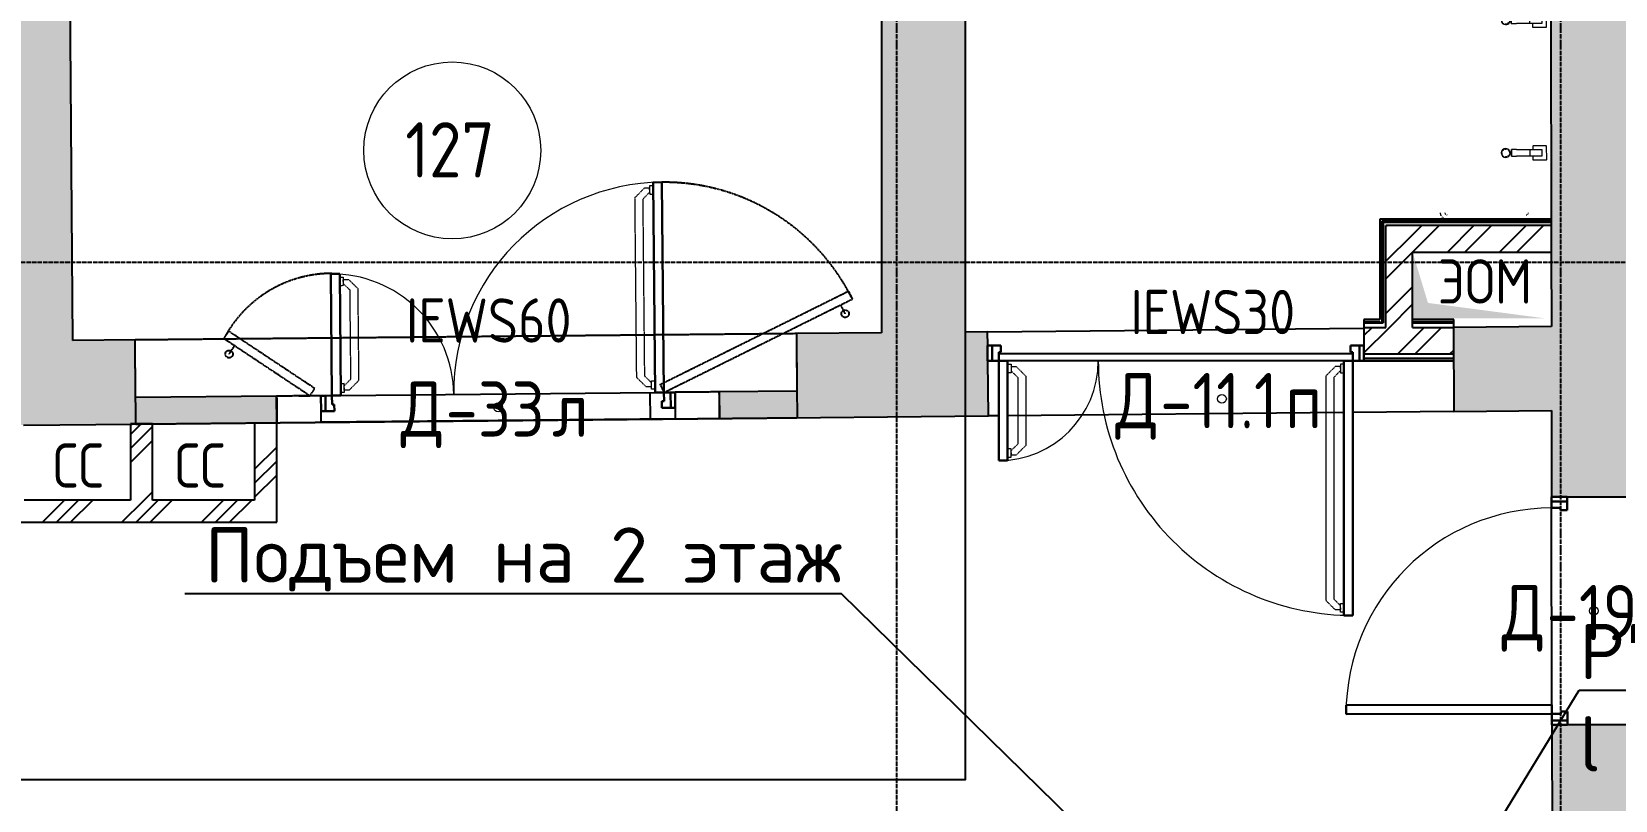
# Model space of a CAD drawing. Header units: millimetres. Extents: x -33838 to 476301, y -41806 to 120107.
# Drawn here: x 42501 to 49656, y 10824 to 14298 of the extents above; entities that cross this region are included whole.
import ezdxf
from ezdxf import colors
from ezdxf.entities.mleader import LeaderData, LeaderLine
from ezdxf.math import Vec2, Vec3

# ---------------------------------------------------------------- set-up
doc = ezdxf.new("R2010")
doc.units = ezdxf.units.MM
for name, pattern in [('ADSK_Линия сетки', [25, 20, -2.5, 0, -2.5]), ('ADSK_Сверху', [4.5, 3, -1.5]), ('ADSK_Снесено', [4.5, 3, -1.5]), ('ADSK_Штриховая_ш2 п1', [3, 2, -1])]:
    doc.linetypes.add(name, pattern=pattern)
for name, color, linetype, lineweight in [('Аннотация', 7, 'Continuous', 9), ('Двери', 251, 'Continuous', 18), ('Марки дверей', 7, 'Continuous', 20), ('Марки помещений', 7, 'Continuous', 20), ('Сантехника', 251, 'Continuous', 18), ('Узлы', 7, 'Continuous', 18)]:
    doc.layers.add(name, color=color, linetype=linetype, lineweight=lineweight)
for name, color, linetype, lineweight, true_color in [('Линии', 7, 'Continuous', 9, 0x00a600), ('Стены внутренние', 5, 'Continuous', 18, 0x0000ff), ('Стены штриховка', 5, 'Continuous', 18, 0x0000ff)]:
    doc.layers.add(name, color=color, linetype=linetype, lineweight=lineweight, true_color=true_color)
doc.styles.add('GOST Common_1', font='GOST Common_0.ttf', dxfattribs={"width": 0.9, "height": 200})
doc.styles.add('GOST Common_2', font='GOST Common_0.ttf', dxfattribs={"width": 0.9, "height": 250})
doc.styles.add('ISOCPEUR', font='isocpeur.ttf', dxfattribs={"height": 250})
pattern_1 = [(45, (0, 0), (-179.6051, 179.6051), []), (45, (63.5, 0), (0, 359.2102), []), (45, (-63.5, 0), (0, 359.2102), [])]
pattern_2 = [(45, (0, 0), (-117.8655, 117.8655), []), (45, (78.58, 0), (-117.8655, 117.8655), [])]

# ---------------------------------------------------------------- blocks, each defined once
blk = doc.blocks.new('AC_Дверь_Двупольная - Д-33л 1500х2200h 2-2309635-01 План 1-го этажа маркировочный')
at = {"layer": 'Двери', "lineweight": 30}
for p, q in [((750, 1010), (710, 1010)), ((710, 1010), (710, 60)), ((750, 60), (750, 1010)), ((-750, 610), (-710, 610)), ((-750, 60), (-750, 610)), ((-710, 610), (-710, 60)), ((-800, 60), (-780, 60)), ((-800, -10), (-800, 60)), ((-780, 60), (-750, 60)), ((-780, -10), (-780, 60)), ((-780, 60), (-780, -10)), ((-710, 60), (-750, 60)), ((-750, 60), (-750, 20)), ((-750, 20), (-740, 20)), ((-740, 20), (-740, -10)), ((710, 60), (750, 60)), ((750, 20), (740, 20)), ((740, 20), (740, -10)), ((780, 60), (750, 60)), ((750, 60), (750, 20)), ((780, -10), (780, 60)), ((800, 60), (780, 60)), ((780, 60), (780, -10)), ((800, -10), (800, 60)), ((-780, -10), (-800, -10)), ((-740, -10), (-780, -10)), ((740, -10), (780, -10)), ((780, -10), (800, -10))]:
    blk.add_line(p, q, dxfattribs=at)
at = {"layer": 'Двери', "linetype": 'ADSK_Сверху', "lineweight": 9}
for p, q in [((670.3, 984.5), (627.5, 941.7)), ((627.5, 128.4), (627.5, 941.7)), ((694, 965.7), (663.9, 935.6)), ((663.9, 134.4), (663.9, 935.6)), ((694, 984.5), (670.3, 984.5)), ((710, 995), (694, 995)), ((694, 995), (694, 956.5)), ((694, 975.8), (694, 984.5)), ((694, 956.5), (710, 956.5)), ((-710, 595), (-694, 595)), ((-694, 595), (-694, 556.5)), ((-694, 575.8), (-694, 584.5)), ((-694, 584.5), (-670.3, 584.5)), ((-670.3, 584.5), (-627.5, 541.7)), ((-694, 556.5), (-710, 556.5)), ((-694, 565.7), (-663.9, 535.6)), ((-663.9, 134.4), (-663.9, 535.6)), ((-627.5, 128.4), (-627.5, 541.7)), ((-694, 113.5), (-710, 113.5)), ((-710, 75), (-694, 75)), ((-694, 104.3), (-663.9, 134.4)), ((-694, 75), (-694, 113.5)), ((-694, 94.3), (-694, 85.6)), ((-694, 85.6), (-670.3, 85.6)), ((-670.3, 85.6), (-627.5, 128.4)), ((670.3, 85.6), (627.5, 128.4)), ((694, 104.3), (663.9, 134.4)), ((694, 85.6), (670.3, 85.6)), ((694, 75), (694, 113.5)), ((694, 113.5), (710, 113.5)), ((710, 75), (694, 75))]:
    blk.add_line(p, q, dxfattribs=at)
at = {"layer": 'Двери'}
for centre, radius, start, end in [((750, 60), 950, 90, 180), ((-750, 60), 550, 360, 90)]:
    blk.add_arc(centre, radius, start, end, dxfattribs=at)
blk = doc.blocks.new('AC_Дверь_Двупольная - Д-11_1п 1700х2200h-2039750-01 План 1-го этажа маркировочный')
at = {"layer": 'Двери', "lineweight": 30}
for p, q in [((-800, 1243.5), (-760, 1243.5)), ((-800, 93.5), (-800, 1243.5)), ((-760, 1243.5), (-760, 93.5)), ((800, 543.5), (760, 543.5)), ((760, 543.5), (760, 93.5)), ((800, 93.5), (800, 543.5)), ((-850, 93.5), (-830, 93.5)), ((-850, 23.5), (-850, 93.5)), ((-830, 93.5), (-800, 93.5)), ((-830, 23.5), (-830, 93.5)), ((-830, 93.5), (-830, 23.5)), ((-760, 93.5), (-800, 93.5)), ((-800, 93.5), (-800, 53.5)), ((760, 93.5), (800, 93.5)), ((830, 93.5), (800, 93.5)), ((800, 93.5), (800, 53.5)), ((830, 23.5), (830, 93.5)), ((850, 93.5), (830, 93.5)), ((830, 93.5), (830, 23.5)), ((850, 23.5), (850, 93.5)), ((-830, 23.5), (-850, 23.5)), ((-790, 23.5), (-830, 23.5)), ((-800, 53.5), (-790, 53.5)), ((-790, 53.5), (-790, 23.5)), ((800, 53.5), (790, 53.5)), ((790, 53.5), (790, 23.5)), ((790, 23.5), (830, 23.5)), ((830, 23.5), (850, 23.5))]:
    blk.add_line(p, q, dxfattribs=at)
at = {"layer": 'Двери', "linetype": 'ADSK_Сверху', "lineweight": 9}
for p, q in [((-760, 1228.5), (-744, 1228.5)), ((-744, 1228.5), (-744, 1190)), ((-744, 1209.3), (-744, 1218)), ((-744, 1218), (-720.3, 1218)), ((-720.3, 1218), (-677.5, 1175.2)), ((-744, 1190), (-760, 1190)), ((-744, 1199.2), (-713.9, 1169.1)), ((-713.9, 167.9), (-713.9, 1169.1)), ((-677.5, 161.9), (-677.5, 1175.2)), ((720.3, 518), (677.5, 475.2)), ((744, 518), (720.3, 518)), ((760, 528.5), (744, 528.5)), ((744, 528.5), (744, 490)), ((744, 509.3), (744, 518)), ((677.5, 161.9), (677.5, 475.2)), ((744, 499.2), (713.9, 469.1)), ((713.9, 167.9), (713.9, 469.1)), ((744, 490), (760, 490)), ((-744, 147), (-760, 147)), ((-744, 137.8), (-713.9, 167.9)), ((-744, 108.5), (-744, 147)), ((-720.3, 119.1), (-677.5, 161.9)), ((720.3, 119.1), (677.5, 161.9)), ((744, 137.8), (713.9, 167.9)), ((744, 108.5), (744, 147)), ((744, 147), (760, 147)), ((-760, 108.5), (-744, 108.5)), ((-744, 127.8), (-744, 119.1)), ((-744, 119.1), (-720.3, 119.1)), ((744, 119.1), (720.3, 119.1)), ((760, 108.5), (744, 108.5))]:
    blk.add_line(p, q, dxfattribs=at)
at = {"layer": 'Двери'}
for centre, radius, start, end in [((-800, 93.5), 1150, 360, 90), ((800, 93.5), 450, 90, 180)]:
    blk.add_arc(centre, radius, start, end, dxfattribs=at)
blk = doc.blocks.new('AC_Дверь_Однопольная - Д-19п 1030х2200h-V211-01 План 1-го этажа маркировочный')
at = {"layer": 'Двери', "lineweight": 30}
for p, q in [((-465, 1120), (-425, 1120)), ((-465, 190), (-465, 1120)), ((-425, 1120), (-425, 190)), ((-515, 190), (-495, 190)), ((-515, 120), (-515, 190)), ((-495, 190), (-465, 190)), ((-495, 120), (-495, 190)), ((-495, 190), (-495, 120)), ((-425, 190), (-465, 190)), ((-465, 190), (-465, 150)), ((-465, 150), (-455, 150)), ((-455, 150), (-455, 120)), ((455, 150), (465, 150)), ((455, 120), (455, 150)), ((465, 190), (495, 190)), ((465, 150), (465, 190)), ((495, 190), (495, 120)), ((495, 190), (515, 190)), ((495, 120), (495, 190)), ((515, 190), (515, 120)), ((-495, 120), (-515, 120)), ((-455, 120), (-495, 120)), ((495, 120), (455, 120)), ((515, 120), (495, 120))]:
    blk.add_line(p, q, dxfattribs=at)
at = {"layer": 'Двери'}
blk.add_arc((-465, 190), 930, 0, 90, dxfattribs=at)
blk = doc.blocks.new('Раковина с несколькими кранами - 6 кранов-2194230-01 План 1-го этажа маркировочный')
at = {"layer": 'Сантехника'}
for p, q in [((-1664.1, 633.1), (-1663.2, 633.9)), ((1918.1, 629.1), (1918.9, 628.2)), ((-1390, 319.1), (-1360, 319.1)), ((-1390, 319.1), (-1390, 296.1)), ((-1360, 319.1), (-1390, 319.1)), ((-1390, 236.5), (-1390, 296.1)), ((-1360, 296.1), (-1360, 319.1)), ((-1360, 296.1), (-1360, 236.5)), ((-790, 319.1), (-760, 319.1)), ((-790, 319.1), (-790, 296.1)), ((-760, 319.1), (-790, 319.1)), ((-790, 236.5), (-790, 296.1)), ((-760, 296.1), (-760, 319.1)), ((-760, 296.1), (-760, 236.5)), ((-190, 319.1), (-160, 319.1)), ((-190, 319.1), (-190, 296.1)), ((-160, 319.1), (-190, 319.1)), ((-190, 236.5), (-190, 296.1)), ((-160, 296.1), (-160, 319.1)), ((-160, 296.1), (-160, 236.5)), ((410, 319.1), (440, 319.1)), ((410, 319.1), (410, 296.1)), ((440, 319.1), (410, 319.1)), ((410, 236.5), (410, 296.1)), ((440, 296.1), (440, 319.1)), ((440, 296.1), (440, 236.5)), ((1010, 319.1), (1040, 319.1)), ((1010, 319.1), (1010, 296.1)), ((1040, 319.1), (1010, 319.1)), ((1010, 236.5), (1010, 296.1)), ((1040, 296.1), (1040, 319.1)), ((1040, 296.1), (1040, 236.5)), ((1610, 319.1), (1640, 319.1)), ((1610, 319.1), (1610, 296.1)), ((1640, 319.1), (1610, 319.1)), ((1610, 236.5), (1610, 296.1)), ((1640, 296.1), (1640, 319.1)), ((1640, 296.1), (1640, 236.5)), ((-1406.8, 221.2), (-1406.8, 161.6)), ((-1390, 223.1), (-1404.9, 223.1)), ((-1390, 201.5), (-1390, 236.5)), ((-1360, 236.5), (-1390, 236.5)), ((-1360, 236.5), (-1360, 201.5)), ((-1345.4, 223.1), (-1360, 223.1)), ((-1343.5, 161.6), (-1343.5, 221.2)), ((-806.8, 221.2), (-806.8, 161.6)), ((-790, 223.1), (-804.9, 223.1)), ((-790, 201.5), (-790, 236.5)), ((-760, 236.5), (-790, 236.5)), ((-760, 236.5), (-760, 201.5)), ((-745.4, 223.1), (-760, 223.1)), ((-743.5, 161.6), (-743.5, 221.2)), ((-206.8, 221.2), (-206.8, 161.6)), ((-190, 223.1), (-204.9, 223.1)), ((-190, 201.5), (-190, 236.5)), ((-160, 236.5), (-190, 236.5)), ((-160, 236.5), (-160, 201.5)), ((-145.4, 223.1), (-160, 223.1)), ((-143.5, 161.6), (-143.5, 221.2)), ((393.2, 221.2), (393.2, 161.6)), ((410, 223.1), (395.1, 223.1)), ((410, 201.5), (410, 236.5)), ((440, 236.5), (410, 236.5)), ((440, 236.5), (440, 201.5)), ((454.6, 223.1), (440, 223.1)), ((456.5, 161.6), (456.5, 221.2)), ((993.2, 221.2), (993.2, 161.6)), ((1010, 223.1), (995.1, 223.1)), ((1010, 201.5), (1010, 236.5)), ((1040, 236.5), (1010, 236.5)), ((1040, 236.5), (1040, 201.5)), ((1054.6, 223.1), (1040, 223.1)), ((1056.5, 161.6), (1056.5, 221.2)), ((1593.2, 221.2), (1593.2, 161.6)), ((1610, 223.1), (1595.1, 223.1)), ((1610, 201.5), (1610, 236.5)), ((1640, 236.5), (1610, 236.5)), ((1640, 236.5), (1640, 201.5)), ((1654.6, 223.1), (1640, 223.1)), ((1656.5, 161.6), (1656.5, 221.2)), ((-1405.3, 160.1), (-1345, 160.1)), ((-1390, 181.5), (-1390, 201.5)), ((-1360, 181.5), (-1390, 181.5)), ((-1360, 201.5), (-1360, 181.5)), ((-805.3, 160.1), (-745, 160.1)), ((-790, 181.5), (-790, 201.5)), ((-760, 181.5), (-790, 181.5)), ((-760, 201.5), (-760, 181.5)), ((-205.3, 160.1), (-145, 160.1)), ((-190, 181.5), (-190, 201.5)), ((-160, 181.5), (-190, 181.5)), ((-160, 201.5), (-160, 181.5)), ((394.7, 160.1), (455, 160.1)), ((410, 181.5), (410, 201.5)), ((440, 181.5), (410, 181.5)), ((440, 201.5), (440, 181.5)), ((994.7, 160.1), (1055, 160.1)), ((1010, 181.5), (1010, 201.5)), ((1040, 181.5), (1010, 181.5)), ((1040, 201.5), (1040, 181.5)), ((1594.7, 160.1), (1655, 160.1)), ((1610, 181.5), (1610, 201.5)), ((1640, 181.5), (1610, 181.5)), ((1640, 201.5), (1640, 181.5))]:
    blk.add_line(p, q, dxfattribs=at)
at = {"layer": 'Сантехника', "flags": 128}
for points in [[(-1673.5, 619.4), (-1673.1, 620.6), (-1672.6, 621.7), (-1672.1, 622.8), (-1671.6, 623.9)], [(-1670.4, 625.9), (-1669.8, 626.9), (-1669.1, 627.9), (-1668.3, 628.9), (-1667.6, 629.8)], [(-1658.1, 637), (-1657, 637.5), (-1655.9, 638), (-1654.7, 638.4)], [(-1652.4, 639.1), (-1651.3, 639.3), (-1650.1, 639.6), (-1648.9, 639.7), (-1647.7, 639.9), (-1646.5, 640), (-1645.3, 640), (-1645, 640)], [(1895, 640), (1896.2, 640), (1897.4, 639.9), (1898.6, 639.8), (1899.8, 639.6), (1901, 639.4), (1902.1, 639.1)], [(1904.4, 638.5), (1905.6, 638.1), (1906.7, 637.6), (1907.8, 637.1), (1908.9, 636.6)], [(1910.9, 635.4), (1911.9, 634.8), (1912.9, 634.1), (1913.9, 633.3), (1914.8, 632.6)], [(1922, 623.1), (1922.5, 622), (1923, 620.9), (1923.4, 619.7)], [(1924.1, 617.4), (1924.3, 616.3), (1924.6, 615.1), (1924.7, 613.9), (1924.9, 612.7), (1925, 611.5), (1925, 610.3), (1925, 610)]]:
    blk.add_lwpolyline(points, dxfattribs=at)
at = {"layer": 'Сантехника'}
for centre, radius, start, end in [((-1645, 610), 10, 167.95542, 180), ((-1645, 610), 10, 121.48025, 143.98408), ((-1645, 610), 10, 90, 103.6402), ((1895, 610), 10, 77.95542, 90), ((1895, 610), 10, 31.48025, 53.98408), ((1895, 610), 10, 0, 13.6402), ((-1375, 345), 20, 0, 180), ((-1375, 345), 18.2, 95.84531, 146.66266), ((-1375, 345), 18.2, 85.13096, 94.18327), ((-1375, 345), 18.2, 52.75928, 62.71908), ((-1375, 345), 18.2, 45, 49.4056), ((-775, 345), 20, 0, 180), ((-775, 345), 18.2, 95.84531, 146.66266), ((-775, 345), 18.2, 85.13096, 94.18327), ((-775, 345), 18.2, 52.75928, 62.71908), ((-775, 345), 18.2, 45, 49.4056), ((-175, 345), 20, 0, 180), ((-175, 345), 18.2, 95.84531, 146.66266), ((-175, 345), 18.2, 85.13096, 91.12531), ((-175, 345), 18.2, 52.75928, 62.71908), ((-175, 345), 18.2, 45, 49.4056), ((425, 345), 20, 0, 180), ((425, 345), 18.2, 99.61297, 146.66266), ((425, 345), 18.2, 85.13096, 94.18327), ((425, 345), 18.2, 52.75928, 62.71908), ((425, 345), 18.2, 45, 49.4056), ((1025, 345), 20, 0, 180), ((1025, 345), 18.2, 95.84531, 146.66266), ((1025, 345), 18.2, 85.13096, 94.18327), ((1025, 345), 18.2, 52.75928, 62.71908), ((1025, 345), 18.2, 45, 49.4056), ((1625, 345), 20, 0, 180), ((1625, 345), 18.2, 95.84531, 146.66266), ((1625, 345), 18.2, 85.13096, 94.18327), ((1625, 345), 18.2, 52.75928, 62.71908), ((1625, 345), 18.2, 45, 49.4056), ((-1375, 345), 20, 180, 360), ((-1375, 345), 18.2, 165.15778, 180), ((-1375, 345), 18.2, 180, 191.34075), ((-1375, 345), 16.3, 175.36727, 180), ((-1375, 345), 16.3, 175.36727, 180), ((-1375, 345), 16.3, 180, 198.62064), ((-1375, 345), 16.3, 180, 198.62064), ((-1375, 345), 18.2, 208.98332, 219.73377), ((-1375, 345), 16.3, 216.87489, 225), ((-1375, 345), 16.3, 216.87489, 225), ((-1375, 345), 18.2, 225, 229.4056), ((-1375, 345), 18.2, 232.75928, 242.71908), ((-1375, 345), 18.2, 265.13096, 274.18327), ((-1375, 345), 18.2, 275.84531, 326.66266), ((-1375, 345), 16.3, 36.87489, 45), ((-1375, 345), 16.3, 36.87489, 45), ((-1375, 345), 18.2, 28.98332, 39.73377), ((-1375, 345), 16.3, 0, 18.62064), ((-1375, 345), 16.3, 0, 18.62064), ((-1375, 345), 16.3, 355.36727, 360), ((-1375, 345), 16.3, 355.36727, 360), ((-1375, 345), 18.2, 345.15778, 360), ((-1375, 345), 18.2, 0, 11.34075), ((-775, 345), 20, 180, 360), ((-775, 345), 18.2, 165.15778, 180), ((-775, 345), 18.2, 180, 191.34075), ((-775, 345), 16.3, 175.36727, 180), ((-775, 345), 16.3, 175.36727, 180), ((-775, 345), 16.3, 180, 198.62064), ((-775, 345), 16.3, 180, 198.62064), ((-775, 345), 18.2, 208.98332, 219.73377), ((-775, 345), 16.3, 216.87489, 225), ((-775, 345), 16.3, 216.87489, 225), ((-775, 345), 18.2, 225, 229.4056), ((-775, 345), 18.2, 232.75928, 242.71908), ((-775, 345), 18.2, 265.13096, 274.18327), ((-775, 345), 18.2, 277.18253, 326.66266), ((-775, 345), 16.3, 36.87489, 45), ((-775, 345), 16.3, 36.87489, 45), ((-775, 345), 18.2, 28.98332, 39.73377), ((-775, 345), 16.3, 0, 18.62064), ((-775, 345), 16.3, 0, 18.62064), ((-775, 345), 16.3, 355.36727, 360), ((-775, 345), 16.3, 355.36727, 360), ((-775, 345), 18.2, 345.15778, 360), ((-775, 345), 18.2, 0, 11.34075), ((-175, 345), 20, 180, 360), ((-175, 345), 18.2, 165.15778, 180), ((-175, 345), 18.2, 180, 191.34075), ((-175, 345), 16.3, 175.36727, 180), ((-175, 345), 16.3, 175.36727, 180), ((-175, 345), 16.3, 180, 198.62064), ((-175, 345), 16.3, 180, 198.62064), ((-175, 345), 18.2, 208.98332, 219.73377), ((-175, 345), 16.3, 216.87489, 225), ((-175, 345), 16.3, 216.87489, 225), ((-175, 345), 18.2, 225, 229.4056), ((-175, 345), 18.2, 232.75928, 242.71908), ((-175, 345), 18.2, 268.6964, 274.18327), ((-175, 345), 18.2, 275.84531, 326.66266), ((-175, 345), 16.3, 36.87489, 45), ((-175, 345), 16.3, 36.87489, 45), ((-175, 345), 18.2, 28.98332, 39.73377), ((-175, 345), 16.3, 0, 18.62064), ((-175, 345), 16.3, 0, 18.62064), ((-175, 345), 16.3, 355.36727, 360), ((-175, 345), 16.3, 355.36727, 360), ((-175, 345), 18.2, 345.15778, 360), ((-175, 345), 18.2, 0, 11.34075), ((425, 345), 20, 180, 360), ((425, 345), 18.2, 165.15778, 180), ((425, 345), 18.2, 180, 191.34075), ((425, 345), 16.3, 175.36727, 180), ((425, 345), 16.3, 175.36727, 180), ((425, 345), 16.3, 180, 198.62064), ((425, 345), 16.3, 180, 198.62064), ((425, 345), 18.2, 208.98332, 219.73377), ((425, 345), 16.3, 216.87489, 225), ((425, 345), 16.3, 216.87489, 225), ((425, 345), 18.2, 225, 229.4056), ((425, 345), 18.2, 232.75928, 242.71908), ((425, 345), 18.2, 265.13096, 274.18327), ((425, 345), 18.2, 275.84531, 326.66266), ((425, 345), 16.3, 36.87489, 45), ((425, 345), 16.3, 36.87489, 45), ((425, 345), 18.2, 28.98332, 39.73377), ((425, 345), 16.3, 0, 18.62064), ((425, 345), 16.3, 0, 18.62064), ((425, 345), 16.3, 355.36727, 360), ((425, 345), 16.3, 355.36727, 360), ((425, 345), 18.2, 345.15778, 360), ((425, 345), 18.2, 0, 11.34075), ((1025, 345), 20, 180, 360), ((1025, 345), 18.2, 165.15778, 180), ((1025, 345), 18.2, 180, 191.34075), ((1025, 345), 16.3, 175.36727, 180), ((1025, 345), 16.3, 175.36727, 180), ((1025, 345), 16.3, 180, 198.62064), ((1025, 345), 16.3, 180, 198.62064), ((1025, 345), 18.2, 208.98332, 219.73377), ((1025, 345), 16.3, 216.87489, 225), ((1025, 345), 16.3, 216.87489, 225), ((1025, 345), 18.2, 225, 229.4056), ((1025, 345), 18.2, 232.75928, 242.71908), ((1025, 345), 18.2, 265.13096, 274.18327), ((1025, 345), 18.2, 275.84531, 326.66266), ((1025, 345), 16.3, 36.87489, 45), ((1025, 345), 16.3, 36.87489, 45), ((1025, 345), 18.2, 28.98332, 39.73377), ((1025, 345), 16.3, 0, 18.62064), ((1025, 345), 16.3, 0, 18.62064), ((1025, 345), 16.3, 355.36727, 360), ((1025, 345), 16.3, 355.36727, 360), ((1025, 345), 18.2, 345.15778, 360), ((1025, 345), 18.2, 0, 11.34075), ((1625, 345), 20, 180, 360), ((1625, 345), 18.2, 165.15778, 180), ((1625, 345), 18.2, 180, 191.34075), ((1625, 345), 16.3, 175.36727, 180), ((1625, 345), 16.3, 175.36727, 180), ((1625, 345), 16.3, 180, 198.62064), ((1625, 345), 16.3, 180, 198.62064), ((1625, 345), 18.2, 208.98332, 219.73377), ((1625, 345), 16.3, 216.87489, 225), ((1625, 345), 16.3, 216.87489, 225), ((1625, 345), 18.2, 225, 229.4056), ((1625, 345), 18.2, 232.75928, 242.71908), ((1625, 345), 18.2, 265.13096, 274.18327), ((1625, 345), 18.2, 275.84531, 326.66266), ((1625, 345), 16.3, 36.87489, 45), ((1625, 345), 16.3, 36.87489, 45), ((1625, 345), 18.2, 28.98332, 39.73377), ((1625, 345), 16.3, 0, 18.62064), ((1625, 345), 16.3, 0, 18.62064), ((1625, 345), 16.3, 355.36727, 360), ((1625, 345), 16.3, 355.36727, 360), ((1625, 345), 18.2, 345.15778, 360), ((1625, 345), 18.2, 0, 11.34075), ((-1645, 253.2), 10, 180, 193.6402), ((-1645, 253.2), 10, 218.26377, 233.98408), ((-1645, 253.2), 10, 257.95542, 270), ((-1404.9, 221.2), 1.87, 90, 180), ((-1404.9, 221.2), 1.87, 120, 150), ((-1404.9, 221.2), 1.87, 120, 150), ((-1404.9, 221.2), 1.87, 120, 150), ((-1345.4, 221.2), 1.87, 0, 90), ((-1345.4, 221.2), 1.87, 30, 60), ((-1345.4, 221.2), 1.87, 30, 60), ((-1345.4, 221.2), 1.87, 30, 60), ((-804.9, 221.2), 1.87, 90, 180), ((-804.9, 221.2), 1.87, 120, 150), ((-804.9, 221.2), 1.87, 120, 150), ((-804.9, 221.2), 1.87, 120, 150), ((-745.4, 221.2), 1.87, 0, 90), ((-745.4, 221.2), 1.87, 30, 60), ((-745.4, 221.2), 1.87, 30, 60), ((-745.4, 221.2), 1.87, 30, 60), ((-204.9, 221.2), 1.87, 90, 180), ((-204.9, 221.2), 1.87, 120, 150), ((-204.9, 221.2), 1.87, 120, 150), ((-204.9, 221.2), 1.87, 120, 150), ((-145.4, 221.2), 1.87, 0, 90), ((-145.4, 221.2), 1.87, 30, 60), ((-145.4, 221.2), 1.87, 30, 60), ((-145.4, 221.2), 1.87, 30, 60), ((395.1, 221.2), 1.87, 90, 180), ((395.1, 221.2), 1.87, 120, 150), ((395.1, 221.2), 1.87, 120, 150), ((395.1, 221.2), 1.87, 120, 150), ((454.6, 221.2), 1.87, 0, 90), ((454.6, 221.2), 1.87, 30, 60), ((454.6, 221.2), 1.87, 30, 60), ((454.6, 221.2), 1.87, 30, 60), ((995.1, 221.2), 1.87, 90, 180), ((995.1, 221.2), 1.87, 120, 150), ((995.1, 221.2), 1.87, 120, 150), ((995.1, 221.2), 1.87, 120, 150), ((1054.6, 221.2), 1.87, 0, 90), ((1054.6, 221.2), 1.87, 30, 60), ((1054.6, 221.2), 1.87, 30, 60), ((1054.6, 221.2), 1.87, 30, 60), ((1595.1, 221.2), 1.87, 90, 180), ((1595.1, 221.2), 1.87, 120, 150), ((1595.1, 221.2), 1.87, 120, 150), ((1595.1, 221.2), 1.87, 120, 150), ((1654.6, 221.2), 1.87, 0, 90), ((1654.6, 221.2), 1.87, 30, 60), ((1654.6, 221.2), 1.87, 30, 60), ((1654.6, 221.2), 1.87, 30, 60), ((1895, 253.2), 10, 270, 283.6402), ((1895, 253.2), 10, 301.48025, 323.98408), ((1895, 253.2), 10, 347.95542, 360), ((-1405.3, 161.6), 1.49, 180, 270), ((-1345, 161.6), 1.49, 270, 360), ((-805.3, 161.6), 1.49, 180, 270), ((-745, 161.6), 1.49, 270, 360), ((-205.3, 161.6), 1.49, 180, 270), ((-145, 161.6), 1.49, 270, 360), ((394.7, 161.6), 1.49, 180, 270), ((455, 161.6), 1.49, 270, 360), ((994.7, 161.6), 1.49, 180, 270), ((1055, 161.6), 1.49, 270, 360), ((1594.7, 161.6), 1.49, 180, 270), ((1655, 161.6), 1.49, 270, 360)]:
    blk.add_arc(centre, radius, start, end, dxfattribs=at)
blk = doc.blocks.new('ADSK_Марка_Помещение_ОдноЗначение - Номер-247393-01 План 1-го этажа маркировочный')
at = {"layer": 'Марки помещений'}
blk.add_circle((0, 0), 4, dxfattribs=at)
blk = doc.blocks.new('ADSK_Марка_Дверь - Марка типа и комментарии-2020407-01 План 1-го этажа маркировочный')
at = {"layer": 'Марки дверей', "lineweight": 9}
blk.add_circle((0, 0), 0.2, dxfattribs=at)

msp = doc.modelspace()

# ---------------------------------------------------------------- hatches: boundary and pattern name
at = {"layer": 'Стены внутренние', "lineweight": 25, "true_color": 0x636466}
for points in [[(42306.56883, 12898.09966), (42686.55222, 12901.74254), (42630.33859, 20425.47813), (42250.3492, 20422.63904), (42295.70789, 14351.74901)], [(46339.85223, 12936.76658), (46719.85223, 12940.40963), (46719.85223, 20395.02004), (46543.2121, 20395.83561), (46543.2121, 20424.05859), (46339.85223, 20424.05859), (46339.85223, 13592.30044)]]:
    msp.add_hatch(color=251, dxfattribs=at).paths.add_polyline_path(points)
h = msp.add_hatch(color=251, dxfattribs=at)
h.paths.add_polyline_path([(49671.05586, 9042.30207), (49752.5402, 9042.30207), (49749.54225, 11165.5676), (49369.54314, 11164.6745), (49372.53982, 9042.30207), (49551.60736, 9042.30207)])
h.paths.add_polyline_path([(49368.08833, 12195.03003), (49748.08795, 12195.56657), (49745.00205, 14381.12973), (49365.00242, 14380.59319), (49368.08833, 12195.12887)])
h.paths.add_polyline_path([(49363.71799, 15290.27958), (49743.71761, 15290.81612), (49741.70422, 16652.05643), (49361.79599, 16651.52001), (49363.35566, 15546.90195)])
h = msp.add_hatch(dxfattribs=at)
h.set_pattern_fill('FP_2', color=251, style=0, pattern_type=2)
h.set_pattern_definition(pattern_2)
h.paths.add_polyline_path([(48619.69443, 12961.558), (48739.69443, 12961.84422), (48739.69443, 13421.9634), (48619.69443, 13421.9634), (48619.69443, 12961.84422)])
h = msp.add_hatch(dxfattribs=at)
h.set_pattern_fill('FP_2', color=251, style=0, pattern_type=2)
h.set_pattern_definition(pattern_2)
h.paths.add_polyline_path([(49259.25478, 13301.9634), (49366.52539, 13301.9634), (49366.30231, 13421.9634), (48739.69443, 13421.9634), (48739.69443, 13301.9634), (48980.5713, 13301.9634)])
h = msp.add_hatch(color=251, dxfattribs=at)
h.paths.add_polyline_path([(45959.45281, 12553.10225), (46823.70699, 12561.38782), (46821.32779, 12809.558), (46819.96735, 12809.558), (46820.06411, 12941.37036), (45955.80993, 12933.08478), (45958.30243, 12673.09673)])
h.paths.add_polyline_path([(48926.81509, 12581.55023), (49367.53661, 12585.77541), (49367.00006, 12965.78773), (48925.57728, 12961.55583), (48926.80133, 12585.77541)])
h = msp.add_hatch(dxfattribs=at)
h.set_pattern_fill('FP_2', color=251, style=0, pattern_type=2)
h.set_pattern_definition(pattern_2)
h.paths.add_polyline_path([(48925.57728, 12841.558), (48925.80376, 12841.558), (48925.57728, 12961.55583), (48519.96735, 12961.55583), (48519.96735, 12841.558), (48701.88782, 12841.558)])
h = msp.add_hatch(color=251, dxfattribs=at)
h.paths.add_polyline_path([(39290.5273, 12489.16752), (39710.25904, 12493.19147), (39706.61616, 12873.17401), (39286.88838, 12869.1501), (39289.0411, 12644.35961)])
h.paths.add_polyline_path([(40740.21171, 12503.06559), (42971.86011, 12524.46031), (42968.21723, 12904.44285), (40736.56883, 12883.04813), (40739.54066, 12573.06237)])
h = msp.add_hatch(color=251, dxfattribs=at)
h.paths.add_polyline_path([(42971.86011, 12524.46031), (43609.05823, 12530.56911), (43607.90784, 12650.56359), (42970.71064, 12644.35961)])
h.paths.add_polyline_path([(45608.96632, 12549.74215), (45959.45281, 12553.10225), (45958.30243, 12673.09673), (45607.81594, 12669.73663), (45608.93411, 12553.10225)])
h = msp.add_hatch(dxfattribs=at)
h.set_pattern_fill('FP_3', color=251, style=0, pattern_type=2)
h.set_pattern_definition(pattern_1)
h.paths.add_polyline_path([(42971.86011, 12180.45314), (43046.96228, 12180.45314), (43046.96228, 12524.70097), (42946.96228, 12524.22162), (42946.96228, 12180.45314), (42970.70973, 12180.45314)])
h = msp.add_hatch(dxfattribs=at)
h.set_pattern_fill('FP_3', color=251, style=0, pattern_type=2)
h.set_pattern_definition(pattern_1)
h.paths.add_polyline_path([(43608.48304, 12080.45314), (43608.48304, 12530.56359), (43508.48304, 12529.6049), (43508.48304, 12080.45314), (43595.8119, 12080.45314)])
h = msp.add_hatch(dxfattribs=at)
h.set_pattern_fill('FP_3', color=251, style=0, pattern_type=2)
h.set_pattern_definition(pattern_1)
h.paths.add_polyline_path([(43508.48304, 12080.45314), (43508.48304, 12180.45314), (42187.63649, 12180.45314), (42187.63649, 12080.45314), (43406.90172, 12080.45314)])
at = {"layer": 'Узлы', "lineweight": 25, "true_color": 0x636466}
msp.add_hatch(color=251, dxfattribs=at).paths.add_polyline_path([(48980.5713, 13001.9634), (49339.69443, 13001.9634), (48809.62185, 13071.89081), (48739.69443, 13301.9634), (48739.69443, 13001.9634), (48926.81509, 13001.9634)])

# ---------------------------------------------------------------- linework, layer by layer
at = {"linetype": 'ADSK_Линия сетки', "lineweight": 25}
for p, q in [((46409.91035, -4984.78696), (46409.91035, 44534.78674)), ((49409.91035, -4984.78696), (49409.91035, 44534.78674)), ((-11086.22475, 13256.78828), (57141.71826, 13256.78828))]:
    msp.add_line(p, q, dxfattribs=at)
at = {"color": 251, "lineweight": 25, "true_color": 0x636466}
msp.add_lwpolyline([(771.12615, 10918.39612), (46719.85223, 10918.39612), (46719.85223, 20904.56631), (46033.2121, 20934.05859)], dxfattribs=at)
at = {"layer": 'Линии', "color": 251, "linetype": 'ADSK_Штриховая_ш2 п1', "lineweight": 25, "true_color": 0x636466}
for p, q in [((45340.09767, 12703.15847), (46191.20899, 13125.1887)), ((46191.20899, 13125.1887), (46208.97868, 13089.35244)), ((45357.86736, 12667.3222), (46208.97868, 13089.35244)), ((46176.64864, 13023.09288), (46156.65774, 13063.40868)), ((43369.25174, 12910.47398), (43391.40201, 12943.78112)), ((43757.94089, 12651.98377), (43369.25174, 12910.47398)), ((43780.09116, 12685.29091), (43391.40201, 12943.78112)), ((43392.96111, 12840.66406), (43417.88016, 12878.13459)), ((43757.94089, 12651.98377), (43780.09116, 12685.29091)), ((45340.09767, 12703.15847), (45357.86736, 12667.3222)), ((45357.86736, 12667.3222), (45407.86507, 12667.80153)), ((43707.94318, 12651.50444), (43757.94089, 12651.98377))]:
    msp.add_line(p, q, dxfattribs=at)
at = {"layer": 'Линии', "color": 251, "lineweight": 25, "true_color": 0x636466}
msp.add_line((45357.35944, 12740.0296), (45357.35944, 12713.71614), dxfattribs=at)
at = {"layer": 'Линии', "color": 251, "linetype": 'ADSK_Штриховая_ш2 п1', "lineweight": 25, "true_color": 0x636466}
for centre in [(46176.64864, 13023.09288), (43392.96111, 12840.66406)]:
    msp.add_circle(centre, 17, dxfattribs=at)
for centre, radius, start, end in [((45357.86736, 12667.3222), 950, 26.374874835, 90.612323889), ((43857.90458, 12652.9603), 552.35396, 90, 152.21135405)]:
    msp.add_arc(centre, radius, start, end, dxfattribs=at)
at = {"layer": 'Стены внутренние', "color": 251, "lineweight": 25, "true_color": 0x636466}
for p, q in [((42686.55222, 12901.74254), (42630.33859, 20425.47813)), ((46339.85223, 20424.05859), (46339.85223, 12936.76658)), ((46719.85223, 12940.40963), (46719.85223, 20395.02004)), ((49359.13375, 18537.03225), (49366.52539, 13301.9634)), ((48591.69443, 13449.9634), (48591.69443, 12996.558)), ((49366.31643, 13449.9634), (48591.69443, 13449.9634)), ((48739.69443, 12996.558), (48739.69443, 13301.9634)), ((48739.69443, 13301.9634), (49366.52539, 13301.9634)), ((49366.52539, 13301.9634), (49367.00006, 12965.78773)), ((46820.06411, 12941.37036), (48519.96735, 12957.66726)), ((48591.69443, 12996.558), (48519.96735, 12996.558)), ((48519.96735, 12996.558), (48519.96735, 12879.558)), ((48925.80376, 12996.558), (48739.69443, 12996.558)), ((49367.00006, 12965.78773), (48925.57728, 12961.55583)), ((48925.57728, 12961.55583), (48926.81509, 12581.55023)), ((48925.80376, 12809.558), (48925.80376, 12996.558)), ((42968.21723, 12904.44285), (42686.55222, 12901.74254)), ((42970.70973, 12644.4548), (42968.21723, 12904.44285)), ((46339.85223, 12936.76658), (45955.80993, 12933.08478)), ((45955.80993, 12933.08478), (45958.30243, 12673.09673)), ((46820.06411, 12941.37036), (46719.85223, 12940.40963)), ((46820.65671, 12879.558), (46820.06411, 12941.37036)), ((46823.70699, 12561.38782), (46821.32779, 12809.558)), ((48469.96735, 12841.558), (46869.96735, 12841.558)), ((48429.96735, 12809.558), (46909.96735, 12809.558)), ((48519.96735, 12809.558), (48925.80376, 12809.558)), ((43897.89452, 12653.34368), (45317.82927, 12666.95654)), ((45296.88416, 12546.75023), (45295.73378, 12666.74471)), ((45958.30243, 12673.09673), (45607.81594, 12669.73663)), ((45607.81594, 12669.73663), (45608.96632, 12549.74215)), ((43607.90784, 12650.56359), (42970.70973, 12644.4548)), ((43609.05823, 12530.56911), (43607.90784, 12650.56359)), ((42464.83763, 12519.59951), (43609.05823, 12530.56911)), ((42946.96228, 12524.70097), (42946.96228, 12180.45314)), ((43046.96228, 12524.70097), (42946.96228, 12524.70097)), ((43046.96228, 12180.45314), (43046.96228, 12524.70097)), ((43508.48304, 12529.6049), (43508.48304, 12180.45314)), ((43608.48304, 12080.45314), (43608.48304, 12530.56359)), ((45408.97551, 12547.82484), (43809.04904, 12532.48641)), ((45608.96632, 12549.74215), (46823.70699, 12561.38782)), ((46869.96735, 12561.83131), (46823.70699, 12561.38782)), ((48429.96735, 12576.78697), (46909.96735, 12562.21479)), ((48926.81509, 12581.55023), (48469.96735, 12577.17045)), ((48926.81509, 12581.55023), (49367.53661, 12585.77541)), ((49367.53661, 12585.77541), (49368.08833, 12195.03003)), ((42946.96228, 12180.45314), (42467.65622, 12180.45314)), ((43508.48304, 12180.45314), (43046.96228, 12180.45314)), ((49438.08826, 12195.12887), (49748.08795, 12195.56657)), ((49369.41556, 11255.03097), (49368.15892, 12145.03008)), ((42087.63649, 12080.45314), (43608.48304, 12080.45314)), ((49369.54263, 11165.03106), (49371.06507, 10086.7754)), ((49749.54225, 11165.5676), (49439.54195, 11165.5676)), ((49749.54225, 11165.5676), (49439.54256, 11165.12989))]:
    msp.add_line(p, q, dxfattribs=at)
at = {"layer": 'Стены внутренние', "color": 251, "linetype": 'ADSK_Сверху', "lineweight": 25, "true_color": 0x636466}
for p, q in [((45955.80993, 12933.08478), (42968.21723, 12904.44285)), ((42971.86011, 12524.46031), (42968.21723, 12904.44285)), ((45955.80993, 12933.08478), (45959.45281, 12553.10225)), ((42971.86011, 12524.46031), (45959.45281, 12553.10225))]:
    msp.add_line(p, q, dxfattribs=at)
at = {"layer": 'Стены внутренние', "color": 251, "linetype": 'ADSK_Снесено', "lineweight": 25, "true_color": 0x636466}
for p, q in [((45607.81594, 12669.73663), (45407.82513, 12667.81933)), ((45608.96632, 12549.74215), (45607.81594, 12669.73663)), ((43807.89865, 12652.4809), (43607.90784, 12650.56359)), ((43607.90784, 12650.56359), (43609.05823, 12530.56911)), ((45408.49619, 12597.82254), (45408.97551, 12547.82484)), ((43609.05823, 12530.56911), (43809.04904, 12532.48641)), ((43809.04904, 12532.48641), (43808.56971, 12582.48411)), ((45408.97551, 12547.82484), (45608.96632, 12549.74215))]:
    msp.add_line(p, q, dxfattribs=at)
at = {"layer": 'Стены штриховка', "color": 251, "lineweight": 25, "true_color": 0x636466}
for p, q in [((48600.69443, 13440.9634), (48600.69443, 12981.558)), ((49366.32913, 13440.9634), (48600.69443, 13440.9634)), ((48606.69443, 13434.9634), (48606.69443, 12981.558)), ((49366.3376, 13434.9634), (48606.69443, 13434.9634)), ((49366.35596, 13421.9634), (48619.69443, 13421.9634)), ((48619.69443, 12961.558), (48619.69443, 13421.9634)), ((48519.96735, 12987.558), (48591.69443, 12987.558)), ((48519.96735, 12981.558), (48606.69443, 12981.558)), ((48519.96735, 12961.558), (48619.69443, 12961.558)), ((48591.69443, 12987.558), (48591.69443, 12981.558)), ((48739.69443, 12961.558), (48739.69443, 12996.558)), ((48739.69443, 12987.558), (48925.80376, 12987.558)), ((48739.69443, 12981.558), (48925.80376, 12981.558)), ((48739.69443, 12961.558), (48925.80376, 12961.558)), ((48519.96735, 12841.558), (48925.80376, 12841.558)), ((48519.96735, 12821.558), (48925.80376, 12821.558)), ((48519.96735, 12811.558), (48925.80376, 12811.558))]:
    msp.add_line(p, q, dxfattribs=at)

# ---------------------------------------------------------------- block references
at = {"layer": 'Двери', "color": 251, "linetype": 'ADSK_Сверху', "lineweight": 25, "true_color": 0x636466}
for name, p, rotation in [('AC_Дверь_Двупольная - Д-33л 1500х2200h 2-2309635-01 План 1-го этажа маркировочный', (44608.43708, 12600.15287), 0.5492755352822799), ('AC_Дверь_Двупольная - Д-11_1п 1700х2200h-2039750-01 План 1-го этажа маркировочный', (47669.96735, 12903.058), 180)]:
    msp.add_blockref(name, p, dxfattribs=dict(at, rotation=rotation))
at = {"layer": 'Двери', "color": 251, "lineweight": 25, "true_color": 0x636466, "rotation": 90.08089865158402}
msp.add_blockref('AC_Дверь_Однопольная - Д-19п 1030х2200h-V211-01 План 1-го этажа маркировочный', (49558.81529, 11680.29881), dxfattribs=at)
at = {"layer": 'Марки дверей', "color": 251, "lineweight": 25, "true_color": 0x636466, "xscale": 99.99999999999993, "yscale": 99.99999999999993, "zscale": 99.99999999999993}
for p in [(44608.43708, 12600.15287), (47878.57318, 12638.28906), (49558.81529, 11680.29881)]:
    msp.add_blockref('ADSK_Марка_Дверь - Марка типа и комментарии-2020407-01 План 1-го этажа маркировочный', p, dxfattribs=at)
at = {"layer": 'Марки помещений', "color": 251, "lineweight": 25, "true_color": 0x636466, "xscale": 99.99999999999993, "yscale": 99.99999999999993, "zscale": 99.99999999999993}
msp.add_blockref('ADSK_Марка_Помещение_ОдноЗначение - Номер-247393-01 План 1-го этажа маркировочный', (44401.23062, 13761.12831), dxfattribs=at)
at = {"layer": 'Сантехника', "color": 251, "lineweight": 25, "true_color": 0x636466, "rotation": 90.08089865158402}
msp.add_blockref('Раковина с несколькими кранами - 6 кранов-2194230-01 План 1-го этажа маркировочный', (49503.95127, 15125.15933), dxfattribs=at)

# ---------------------------------------------------------------- texts
at = {"layer": 'Аннотация', "color": 251, "lineweight": 25, "true_color": 0x636466, "char_height": 200, "attachment_point": 1, "style": 'GOST Common_1'}
for s, insert, width in [('ЭОМ', (48854.32234, 13268.95931), 555.5694375), ('СС', (42597.31792, 12437.21244), 317.46825), ('СС', (43147.31792, 12437.21244), 317.46825)]:
    msp.add_mtext(s, dxfattribs=dict(at, insert=insert, width=width))
at = {"layer": 'Марки дверей', "color": 251, "lineweight": 25, "true_color": 0x636466, "attachment_point": 1}
for s, insert, char_height, width, style in [('IEWS30', (47465.2939, 13130.70306), 200, 959.6199375, 'GOST Common_1'), ('IEWS60', (44192.45781, 13092.56687), 200, 966.835125, 'GOST Common_1'), ('\\fGOST Common|b0|i0|c204|p34|;\\W.9;Д', (47396.8939, 12755.30215), 250, 245.316375, 'GOST Common_2'), ('-11.1', (47599.30015, 12755.30215), 250, 685.4428125, 'GOST Common_2'), ('\\fGOST Common|b0|i0|c204|p34|;\\W.9;Д', (44168.60781, 12717.16596), 250, 245.316375, 'GOST Common_2'), ('-33', (44371.01406, 12717.16596), 250, 584.4301875, 'GOST Common_2'), ('\\fGOST Common|b0|i0|c204|p34|;\\W.9;п', (48164.84703, 12755.30215), 250, 194.8100625, 'GOST Common_2'), ('\\fGOST Common|b0|i0|c204|p34|;\\W.9;л', (44853.21718, 12717.16596), 250, 194.8100625, 'GOST Common_2'), ('\\fGOST Common|b0|i0|c204|p34|;\\W.9;Д', (49142.83602, 11797.31191), 250, 245.316375, 'GOST Common_2'), ('-19', (49345.24227, 11797.31191), 250, 526.7086875, 'GOST Common_2')]:
    msp.add_mtext(s, dxfattribs=dict(at, insert=insert, char_height=char_height, width=width, style=style))
at = {"layer": 'Марки помещений', "color": 251, "lineweight": 25, "true_color": 0x636466, "insert": (44188.82336, 13888.85338), "char_height": 250, "width": 526.7086875, "attachment_point": 1, "style": 'GOST Common_2'}
msp.add_mtext('127', dxfattribs=at)

# ---------------------------------------------------------------- leaders
at = {"ltscale": 10}
ml = msp.add_multileader_mtext('Standard', dxfattribs=at)
ml.set_content('Подъем на 2 этаж', color=256, style='ISOCPEUR')
ml.set_leader_properties()
ml.build(insert=Vec2(0, 0))
ml.multileader.update_dxf_attribs({"text_left_attachment_type": 6, "text_right_attachment_type": 6, "dogleg_length": 0.36, "arrow_head_size": 0.18})
ctx = ml.context
ctx.base_point, ctx.char_height, ctx.arrow_head_size, ctx.landing_gap_size, ctx.plane_origin = Vec3(43247.56058, 11757.40048), 250, 0.18, 0.09, Vec3(48204.37315, 9753.12845)
ctx.left_attachment, ctx.right_attachment, ctx.text_align_type = 6, 6, 2
notes = []
notes.append((ctx, [(1, (1, 1, 0), (46160.60058, 11757.40048), (-1, 0), 0.36, [(0, [(48204.37315, 9753.12845)], 0, [])])]))
ctx.mtext.insert, ctx.mtext.alignment, ctx.mtext.flow_direction = Vec3(46160.15058, 12057.40048), 3, 5
ml = msp.add_multileader_mtext('Standard')
ml.set_content('РРК-1-60 700х500\\Pl 9000', color=256, style='ISOCPEUR')
ml.set_leader_properties()
ml.build(insert=Vec2(0, 0))
ml.multileader.update_dxf_attribs({"text_left_attachment_type": 6, "text_right_attachment_type": 6, "dogleg_length": 0.36, "arrow_head_size": 0.18})
ctx = ml.context
ctx.base_point, ctx.char_height, ctx.arrow_head_size, ctx.landing_gap_size, ctx.plane_origin = Vec3(49493.05418, 11320.94753), 250, 0.18, 0.09, Vec3(48744.72457, 10097.76195)
ctx.left_attachment, ctx.right_attachment = 6, 6
notes.append((ctx, [(0, (1, 1, 0), (49492.69418, 11320.94753), (1, 0), 0.36, [(0, [(48744.72457, 10097.76195)], 0, [])])]))
ctx.mtext.insert, ctx.mtext.flow_direction = Vec3(49493.14418, 11620.94753), 5
for ctx, leaders in notes:
    for number, flags, end, landing, length, lines in leaders:
        leader = LeaderData()
        leader.index, (leader.has_last_leader_line, leader.has_dogleg_vector, leader.attachment_direction) = number, flags
        leader.last_leader_point, leader.dogleg_vector, leader.dogleg_length = Vec3(end), Vec3(landing), length
        for number, points, colour, breaks in lines:
            line = LeaderLine()
            line.index, line.vertices, line.color, line.breaks = number, Vec3.list(points), colors.encode_raw_color(colour), breaks
            leader.lines.append(line)
        ctx.leaders.append(leader)

doc.saveas('drawing.dxf')
